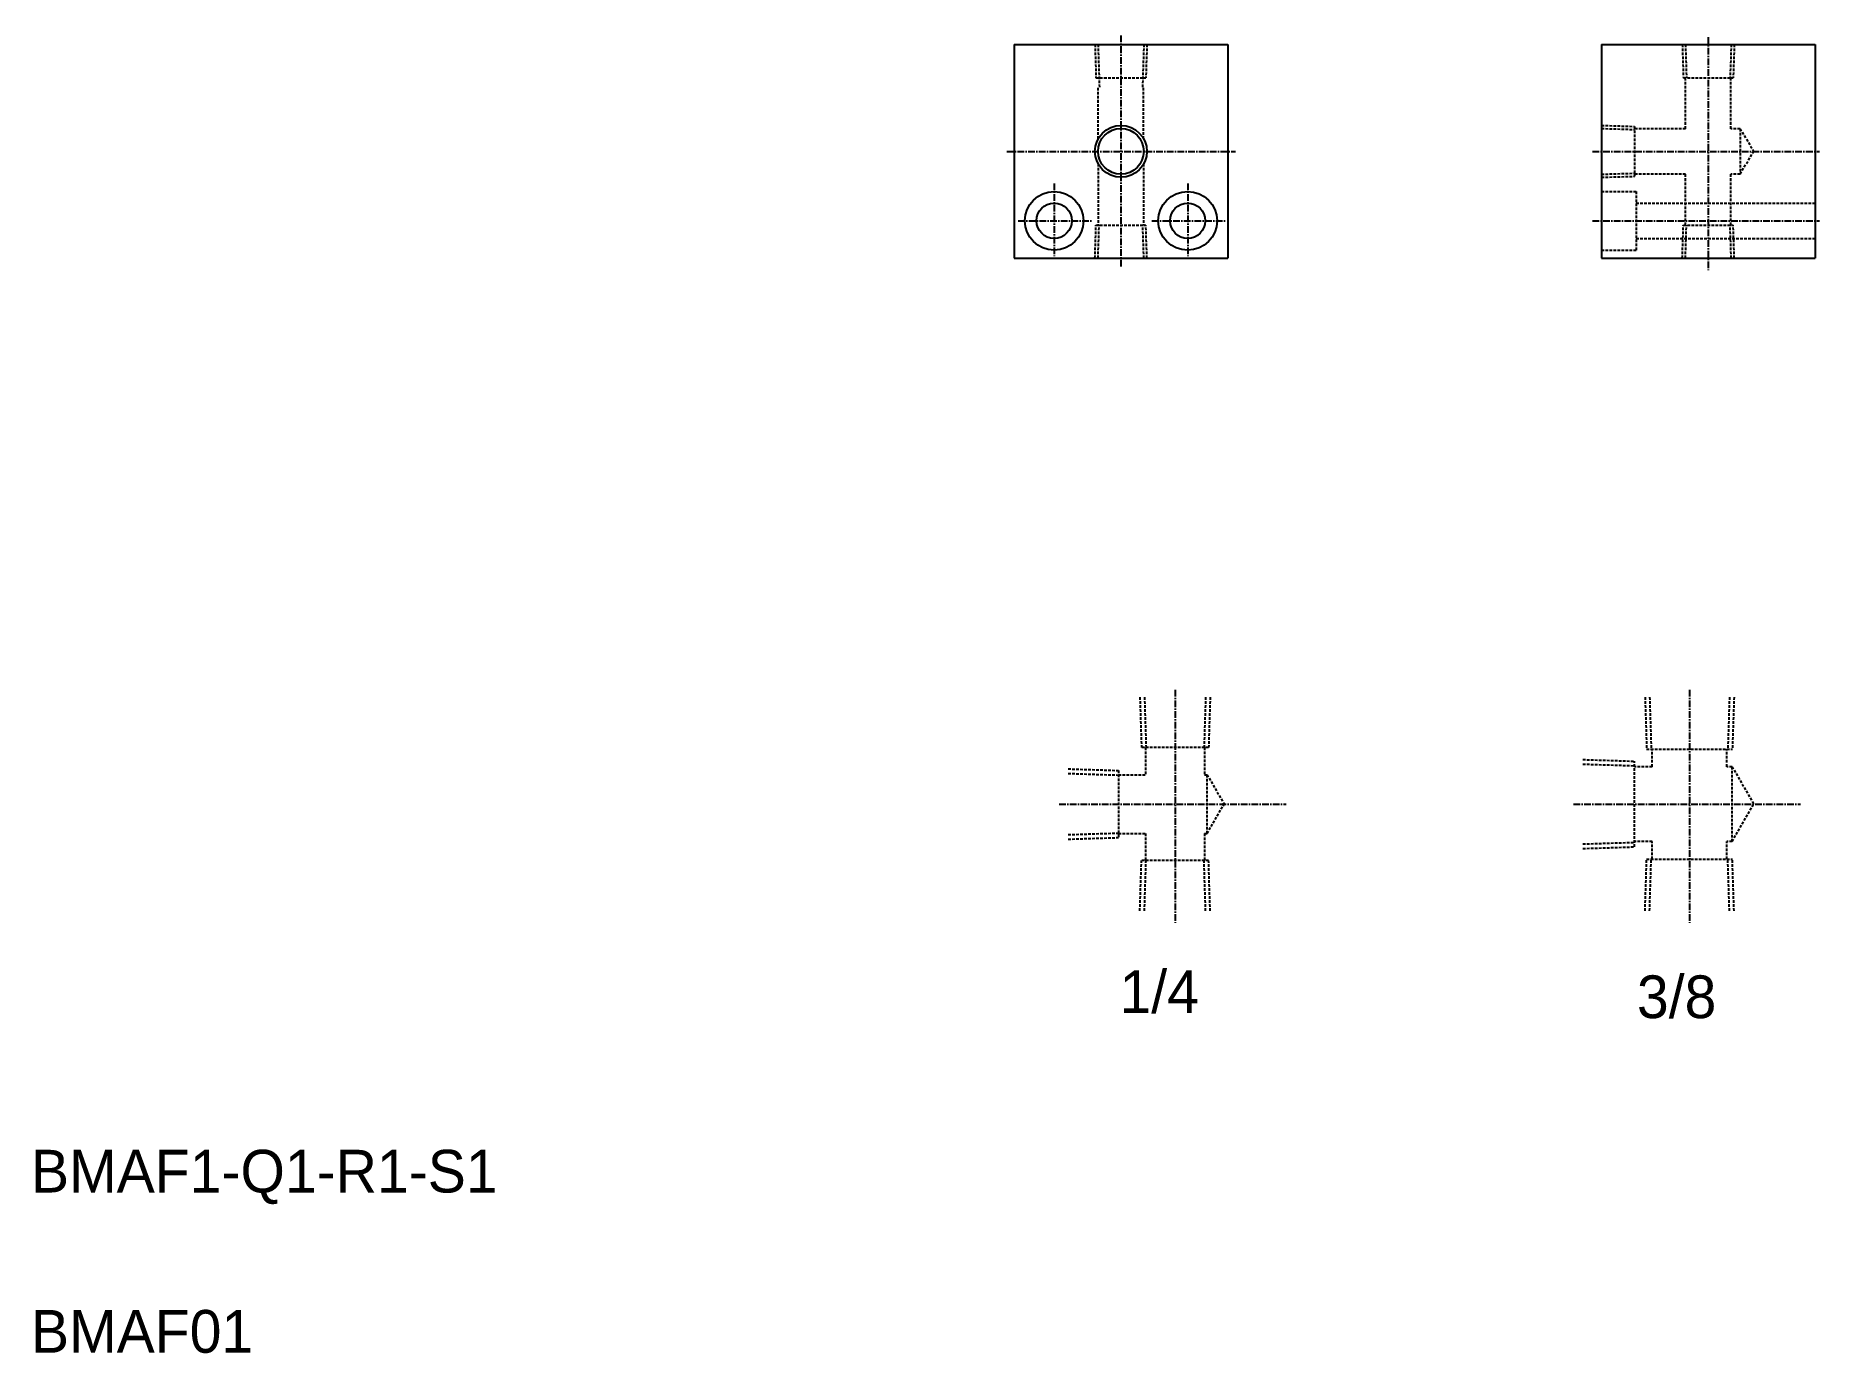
# Model space of a CAD drawing. Extents: x -70 to 264, y 46 to 293.
import ezdxf

# ---------------------------------------------------------------- set-up
doc = ezdxf.new("R2010")
doc.units = 0
doc.linetypes.add('CENTER', pattern=[2, 1.25, -0.25, 0.25, -0.25])
doc.linetypes.add('DASHED', pattern=[0.75, 0.5, -0.25])
doc.layers.get('0').update_dxf_attribs({"linetype": 'CONTINUOUS'})
doc.layers.add('CENTER', color=1, linetype='CENTER')

msp = doc.modelspace()

# ---------------------------------------------------------------- linework, layer by layer
at = {"color": 7, "linetype": 'CONTINUOUS'}
for p, q in [((113.12, 291.27), (153.12, 291.27)), ((113.12, 291.27), (113.12, 251.27)), ((153.12, 291.27), (153.12, 251.27)), ((223.12, 291.27), (263.12, 291.27)), ((223.12, 291.27), (223.12, 251.27)), ((263.12, 291.27), (263.12, 251.27)), ((113.12, 251.27), (153.12, 251.27)), ((223.12, 251.27), (263.12, 251.27))]:
    msp.add_line(p, q, dxfattribs=at)
at = {"color": 3, "linetype": 'DASHED'}
for p, q in [((128.26, 291.27), (128.45, 285.07)), ((128.84, 291.27), (129.09, 283.27)), ((137.41, 291.27), (137.16, 283.27)), ((137.99, 291.27), (137.79, 285.07)), ((238.26, 291.27), (238.45, 285.07)), ((238.84, 291.27), (239.04, 285.07)), ((247.41, 291.27), (247.21, 285.07)), ((247.99, 291.27), (247.79, 285.07)), ((128.45, 285.07), (137.79, 285.07)), ((238.45, 285.07), (247.79, 285.07)), ((238.87, 275.52), (238.87, 285.07)), ((247.37, 275.52), (247.37, 285.07)), ((128.87, 273.64), (128.87, 283.27)), ((137.37, 273.64), (137.37, 283.27)), ((223.12, 276.14), (229.32, 275.94)), ((223.12, 275.56), (229.32, 275.36)), ((229.32, 275.94), (229.32, 266.6)), ((238.87, 275.52), (229.32, 275.52)), ((249.12, 275.52), (247.37, 275.52)), ((249.12, 275.52), (249.12, 267.02)), ((249.12, 275.52), (251.58, 271.27)), ((249.12, 267.02), (251.58, 271.27)), ((128.87, 268.91), (128.87, 257.47)), ((137.37, 268.91), (137.37, 257.47)), ((223.12, 266.99), (229.32, 267.18)), ((223.12, 266.41), (229.32, 266.6)), ((238.87, 267.02), (229.32, 267.02)), ((238.87, 257.47), (238.87, 267.02)), ((247.37, 257.47), (247.37, 267.02)), ((249.12, 267.02), (247.37, 267.02)), ((223.12, 263.77), (229.62, 263.77)), ((229.62, 263.77), (229.62, 252.77)), ((229.62, 261.57), (263.12, 261.57)), ((128.26, 251.27), (128.45, 257.47)), ((128.45, 257.47), (137.79, 257.47)), ((128.84, 251.27), (129.04, 257.47)), ((137.41, 251.27), (137.21, 257.47)), ((137.99, 251.27), (137.79, 257.47)), ((238.26, 251.27), (238.45, 257.47)), ((238.45, 257.47), (247.79, 257.47)), ((238.84, 251.27), (239.04, 257.47)), ((247.41, 251.27), (247.21, 257.47)), ((247.99, 251.27), (247.79, 257.47)), ((229.62, 254.97), (263.12, 254.97)), ((223.12, 252.77), (229.62, 252.77)), ((136.67, 169.04), (136.97, 159.64)), ((137.53, 169.04), (137.82, 159.64)), ((148.98, 169.04), (148.68, 159.64)), ((149.83, 169.04), (149.54, 159.64)), ((231.28, 169.04), (231.58, 159.34)), ((232.13, 169.04), (232.43, 159.34)), ((247.08, 169.04), (246.78, 159.34)), ((247.94, 169.04), (247.63, 159.34)), ((149.54, 159.64), (136.97, 159.64)), ((137.75, 159.64), (137.75, 154.54)), ((148.75, 159.64), (148.75, 154.54)), ((219.61, 157.37), (229.31, 157.07)), ((229.31, 141.02), (229.31, 157.07)), ((231.58, 159.34), (247.63, 159.34)), ((232.61, 156.04), (232.61, 159.34)), ((246.61, 156.04), (246.61, 159.34)), ((123.25, 155.62), (132.65, 155.33)), ((123.25, 154.77), (132.65, 154.47)), ((132.65, 155.33), (132.65, 142.76)), ((132.65, 154.54), (137.75, 154.54)), ((148.75, 154.54), (149.25, 154.54)), ((149.25, 143.54), (149.25, 154.54)), ((149.25, 154.54), (152.43, 149.04)), ((219.61, 156.52), (229.31, 156.22)), ((232.61, 156.04), (229.31, 156.04)), ((247.61, 156.04), (246.61, 156.04)), ((247.61, 142.04), (247.61, 156.04)), ((247.61, 156.04), (251.65, 149.04)), ((149.25, 143.54), (152.43, 149.04)), ((247.61, 142.04), (251.65, 149.04)), ((123.25, 143.32), (132.65, 143.61)), ((123.25, 142.47), (132.65, 142.76)), ((132.65, 143.54), (137.75, 143.54)), ((137.75, 143.54), (137.75, 138.44)), ((148.75, 143.54), (149.25, 143.54)), ((148.75, 143.54), (148.75, 138.44)), ((219.61, 141.57), (229.31, 141.87)), ((219.61, 140.71), (229.31, 141.02)), ((232.61, 142.04), (229.31, 142.04)), ((232.61, 138.74), (232.61, 142.04)), ((246.61, 138.74), (246.61, 142.04)), ((247.61, 142.04), (246.61, 142.04)), ((136.67, 129.04), (136.97, 138.44)), ((149.54, 138.44), (136.97, 138.44)), ((137.53, 129.04), (137.82, 138.44)), ((148.98, 129.04), (148.68, 138.44)), ((149.83, 129.04), (149.54, 138.44)), ((231.28, 129.04), (231.58, 138.74)), ((231.58, 138.74), (247.63, 138.74)), ((232.13, 129.04), (232.43, 138.74)), ((247.08, 129.04), (246.78, 138.74)), ((247.94, 129.04), (247.63, 138.74))]:
    msp.add_line(p, q, dxfattribs=at)
for p, q in [((223.12, 281.27), (223.12, 281.27)), ((223.12, 271.27), (223.12, 271.27))]:
    msp.add_line(p, q)
at = {"color": 3, "linetype": 'CONTINUOUS'}
msp.add_circle((133.12, 271.27), 4.86, dxfattribs=at)
at = {"color": 7, "linetype": 'CONTINUOUS'}
for centre, radius in [((133.12, 271.27), 4.28), ((120.62, 258.27), 5.5), ((120.62, 258.27), 3.3), ((145.62, 258.27), 5.5), ((145.62, 258.27), 3.3)]:
    msp.add_circle(centre, radius, dxfattribs=at)
at = {"layer": 'CENTER', "color": 1, "linetype": 'CENTER'}
for p, q in [((133.12, 292.94), (133.12, 249.59)), ((243.12, 292.65), (243.12, 249.03)), ((111.74, 271.27), (154.55, 271.27)), ((221.42, 271.27), (263.92, 271.27)), ((120.62, 265.25), (120.62, 251.63)), ((145.62, 265.25), (145.62, 251.63)), ((113.88, 258.27), (127.67, 258.27)), ((138.88, 258.27), (152.67, 258.27)), ((221.42, 258.27), (263.92, 258.27)), ((143.25, 170.42), (143.25, 126.8)), ((239.61, 170.42), (239.61, 126.8)), ((121.55, 149.04), (164.05, 149.04)), ((217.9, 149.04), (260.4, 149.04))]:
    msp.add_line(p, q, dxfattribs=at)

# ---------------------------------------------------------------- texts
at = {"color": 7, "linetype": 'CONTINUOUS'}
for s, p in [('1/4', (132.85, 109.89)), ('3/8', (229.76, 108.95)), ('BMAF1-Q1-R1-S1', (-71, 76.29)), ('BMAF01', (-71, 46.29))]:
    msp.add_text(s, height=8, dxfattribs=at).set_placement(p)

doc.saveas('drawing.dxf')
